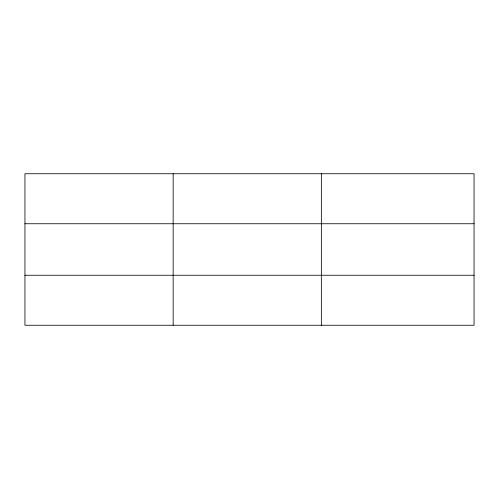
<?xml version="1.0" encoding="UTF-8"?>
<svg xmlns="http://www.w3.org/2000/svg" width="499" height="499" viewBox="0 0 499 499"><rect width="100%" height="100%" fill="white"/><g stroke="black" fill="none" stroke-linecap="round" stroke-linejoin="round"><path stroke-width="0.75" d="M173.153 325.254L173.153 173.746M321.356 325.254L321.356 173.746M474.05 223.745L474.05 173.746L24.95 173.746L24.95 325.254L474.05 325.254L474.05 223.745L24.95 223.745M24.95 275.255L474.05 275.255"/></g></svg>
